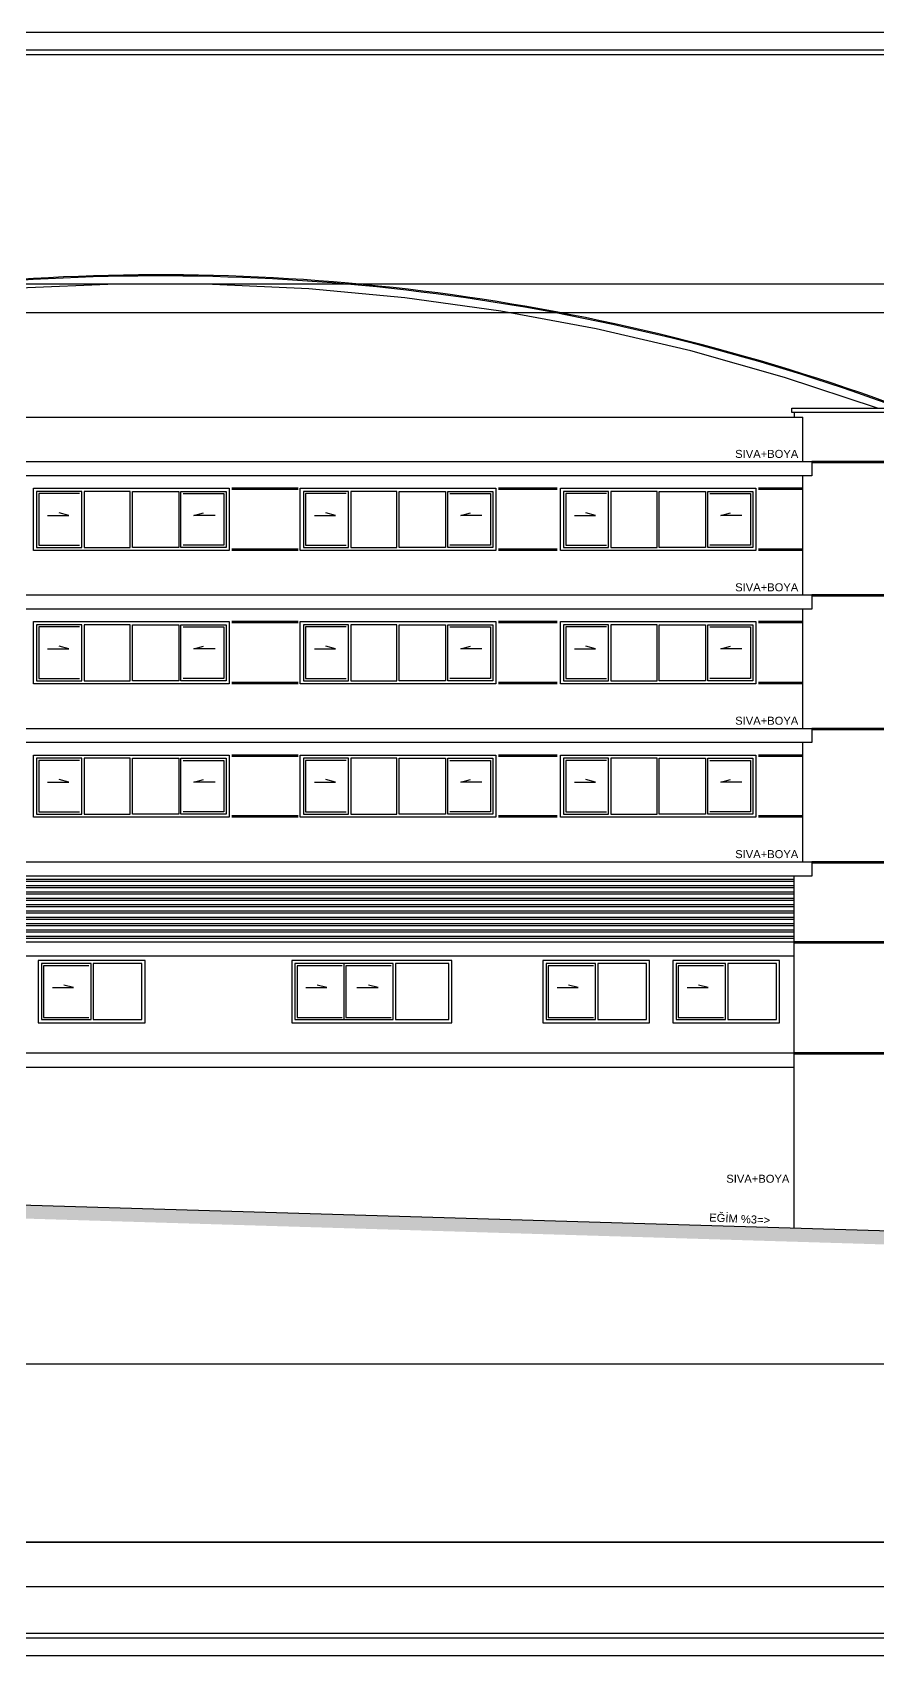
# Model space of a CAD drawing. Header units: millimetres. Extents: x 43168.9 to 43194.6, y -25545.1 to -25543.4.
# Drawn here: x 43192.98 to 43193.74, y -25544.97 to -25543.51 of the extents above; entities that cross this region are included whole.
import ezdxf

# ---------------------------------------------------------------- set-up
doc = ezdxf.new("R2010")
doc.units = ezdxf.units.MM
doc.header["$LTSCALE"] = 200
doc.linetypes.add('HIDDEN2', pattern=[0.1875, 0.125, -0.0625])
doc.linetypes.add('kesit_$0$HIDDEN2', pattern=[0.1875, 0.125, -0.0625])
for name, color, linetype in [('dograma_sgh', 43, 'Continuous'), ('gor-1_sgh', 232, 'Continuous'), ('gor-2_sgh', 161, 'Continuous'), ('gor-4_sgh', 17, 'Continuous'), ('izd-alt_sgh', 8, 'HIDDEN2'), ('kesit_$0$izd-alt_sgh', 8, 'kesit_$0$HIDDEN2'), ('kot_sgh', 7, 'Continuous'), ('pafta_sgh', 11, 'Continuous'), ('tarama-cevre_sgh', 8, 'Continuous'), ('tarama-zemin_sgh', 197, 'Continuous')]:
    doc.layers.add(name, color=color, linetype=linetype)
doc.styles.add('ARIAL', font='arial.ttf')

msp = doc.modelspace()

# ---------------------------------------------------------------- hatches: boundary and pattern name
at = {"layer": 'tarama-cevre_sgh'}
h = msp.add_hatch(color=251, dxfattribs=at)
h.dxf.hatch_style = 1
h.paths.add_polyline_path([(43192.411, -25544.56), (43192.1577, -25544.56), (43192.1577, -25544.548), (43192.4112, -25544.548), (43194.2709, -25544.604), (43194.3638, -25544.604), (43194.3638, -25544.616), (43194.2707, -25544.616)])

# ---------------------------------------------------------------- linework, layer by layer
at = {"layer": 'dograma_sgh'}
for p, q in [((43192.9809, -25543.976), (43192.9809, -25543.92)), ((43192.9809, -25543.92), (43193.1569, -25543.92)), ((43193.0243, -25543.9228), (43192.9837, -25543.9228)), ((43192.9837, -25543.9228), (43192.9837, -25543.9732)), ((43193.0223, -25543.9228), (43192.9837, -25543.9228)), ((43192.9837, -25543.9228), (43192.9837, -25543.9732)), ((43193.0223, -25543.9248), (43192.9857, -25543.9248)), ((43192.9857, -25543.9248), (43192.9857, -25543.9712)), ((43193.0243, -25543.9732), (43193.0243, -25543.9228)), ((43193.0679, -25543.9228), (43193.0263, -25543.9228)), ((43193.0263, -25543.9228), (43193.0263, -25543.9732)), ((43193.0679, -25543.9732), (43193.0679, -25543.9228)), ((43193.0699, -25543.9228), (43193.1115, -25543.9228)), ((43193.0699, -25543.9732), (43193.0699, -25543.9228)), ((43193.1115, -25543.9228), (43193.1115, -25543.9732)), ((43193.1135, -25543.9228), (43193.1541, -25543.9228)), ((43193.1135, -25543.9732), (43193.1135, -25543.9228)), ((43193.1155, -25543.9228), (43193.1541, -25543.9228)), ((43193.1155, -25543.9248), (43193.1521, -25543.9248)), ((43193.1521, -25543.9248), (43193.1521, -25543.9712)), ((43193.1541, -25543.9228), (43193.1541, -25543.9732)), ((43193.1541, -25543.9228), (43193.1541, -25543.9732)), ((43193.1569, -25543.92), (43193.1569, -25543.976)), ((43193.2209, -25543.976), (43193.2209, -25543.92)), ((43193.2209, -25543.92), (43193.3969, -25543.92)), ((43193.2643, -25543.9228), (43193.2237, -25543.9228)), ((43193.2237, -25543.9228), (43193.2237, -25543.9732)), ((43193.2623, -25543.9228), (43193.2237, -25543.9228)), ((43193.2237, -25543.9228), (43193.2237, -25543.9732)), ((43193.2623, -25543.9248), (43193.2257, -25543.9248)), ((43193.2257, -25543.9248), (43193.2257, -25543.9712)), ((43193.2643, -25543.9732), (43193.2643, -25543.9228)), ((43193.3079, -25543.9228), (43193.2663, -25543.9228)), ((43193.2663, -25543.9228), (43193.2663, -25543.9732)), ((43193.3079, -25543.9732), (43193.3079, -25543.9228)), ((43193.3099, -25543.9228), (43193.3515, -25543.9228)), ((43193.3099, -25543.9732), (43193.3099, -25543.9228)), ((43193.3515, -25543.9228), (43193.3515, -25543.9732)), ((43193.3535, -25543.9228), (43193.3941, -25543.9228)), ((43193.3535, -25543.9732), (43193.3535, -25543.9228)), ((43193.3555, -25543.9228), (43193.3941, -25543.9228)), ((43193.3555, -25543.9248), (43193.3921, -25543.9248)), ((43193.3921, -25543.9248), (43193.3921, -25543.9712)), ((43193.3941, -25543.9228), (43193.3941, -25543.9732)), ((43193.3941, -25543.9228), (43193.3941, -25543.9732)), ((43193.3969, -25543.92), (43193.3969, -25543.976)), ((43193.4549, -25543.976), (43193.4549, -25543.92)), ((43193.4549, -25543.92), (43193.6309, -25543.92)), ((43193.4983, -25543.9228), (43193.4577, -25543.9228)), ((43193.4577, -25543.9228), (43193.4577, -25543.9732)), ((43193.4963, -25543.9228), (43193.4577, -25543.9228)), ((43193.4577, -25543.9228), (43193.4577, -25543.9732)), ((43193.4963, -25543.9248), (43193.4597, -25543.9248)), ((43193.4597, -25543.9248), (43193.4597, -25543.9712)), ((43193.4983, -25543.9732), (43193.4983, -25543.9228)), ((43193.5419, -25543.9228), (43193.5003, -25543.9228)), ((43193.5003, -25543.9228), (43193.5003, -25543.9732)), ((43193.5419, -25543.9732), (43193.5419, -25543.9228)), ((43193.5439, -25543.9228), (43193.5855, -25543.9228)), ((43193.5439, -25543.9732), (43193.5439, -25543.9228)), ((43193.5855, -25543.9228), (43193.5855, -25543.9732)), ((43193.5875, -25543.9228), (43193.6281, -25543.9228)), ((43193.5875, -25543.9732), (43193.5875, -25543.9228)), ((43193.5895, -25543.9228), (43193.6281, -25543.9228)), ((43193.5895, -25543.9248), (43193.6261, -25543.9248)), ((43193.6261, -25543.9248), (43193.6261, -25543.9712)), ((43193.6281, -25543.9228), (43193.6281, -25543.9732)), ((43193.6281, -25543.9228), (43193.6281, -25543.9732)), ((43193.6309, -25543.92), (43193.6309, -25543.976)), ((43192.9936, -25543.9444), (43193.0126, -25543.9444)), ((43193.0126, -25543.9444), (43193.0039, -25543.9421)), ((43193.1252, -25543.9444), (43193.1339, -25543.9421)), ((43193.1442, -25543.9444), (43193.1252, -25543.9444)), ((43193.2336, -25543.9444), (43193.2526, -25543.9444)), ((43193.2526, -25543.9444), (43193.2439, -25543.9421)), ((43193.3652, -25543.9444), (43193.3739, -25543.9421)), ((43193.3842, -25543.9444), (43193.3652, -25543.9444)), ((43193.4676, -25543.9444), (43193.4866, -25543.9444)), ((43193.4866, -25543.9444), (43193.4779, -25543.9421)), ((43193.5992, -25543.9444), (43193.6079, -25543.9421)), ((43193.6182, -25543.9444), (43193.5992, -25543.9444)), ((43193.1569, -25543.976), (43192.9809, -25543.976)), ((43192.9837, -25543.9732), (43193.0223, -25543.9732)), ((43192.9837, -25543.9732), (43193.0223, -25543.9732)), ((43192.9857, -25543.9712), (43193.0223, -25543.9712)), ((43193.0223, -25543.9732), (43193.0243, -25543.9732)), ((43193.0263, -25543.9732), (43193.0679, -25543.9732)), ((43193.1115, -25543.9732), (43193.0699, -25543.9732)), ((43193.1155, -25543.9732), (43193.1135, -25543.9732)), ((43193.1521, -25543.9712), (43193.1155, -25543.9712)), ((43193.1541, -25543.9732), (43193.1155, -25543.9732)), ((43193.1541, -25543.9732), (43193.1155, -25543.9732)), ((43193.3969, -25543.976), (43193.2209, -25543.976)), ((43193.2237, -25543.9732), (43193.2623, -25543.9732)), ((43193.2237, -25543.9732), (43193.2623, -25543.9732)), ((43193.2257, -25543.9712), (43193.2623, -25543.9712)), ((43193.2623, -25543.9732), (43193.2643, -25543.9732)), ((43193.2663, -25543.9732), (43193.3079, -25543.9732)), ((43193.3515, -25543.9732), (43193.3099, -25543.9732)), ((43193.3555, -25543.9732), (43193.3535, -25543.9732)), ((43193.3921, -25543.9712), (43193.3555, -25543.9712)), ((43193.3941, -25543.9732), (43193.3555, -25543.9732)), ((43193.3941, -25543.9732), (43193.3555, -25543.9732)), ((43193.6309, -25543.976), (43193.4549, -25543.976)), ((43193.4577, -25543.9732), (43193.4963, -25543.9732)), ((43193.4577, -25543.9732), (43193.4963, -25543.9732)), ((43193.4597, -25543.9712), (43193.4963, -25543.9712)), ((43193.4963, -25543.9732), (43193.4983, -25543.9732)), ((43193.5003, -25543.9732), (43193.5419, -25543.9732)), ((43193.5855, -25543.9732), (43193.5439, -25543.9732)), ((43193.5895, -25543.9732), (43193.5875, -25543.9732)), ((43193.6261, -25543.9712), (43193.5895, -25543.9712)), ((43193.6281, -25543.9732), (43193.5895, -25543.9732)), ((43193.6281, -25543.9732), (43193.5895, -25543.9732)), ((43192.9809, -25544.096), (43192.9809, -25544.04)), ((43192.9809, -25544.04), (43193.1569, -25544.04)), ((43193.0243, -25544.0428), (43192.9837, -25544.0428)), ((43192.9837, -25544.0428), (43192.9837, -25544.0932)), ((43193.0223, -25544.0428), (43192.9837, -25544.0428)), ((43192.9837, -25544.0428), (43192.9837, -25544.0932)), ((43193.0243, -25544.0932), (43193.0243, -25544.0428)), ((43193.0679, -25544.0428), (43193.0263, -25544.0428)), ((43193.0263, -25544.0428), (43193.0263, -25544.0932)), ((43193.0679, -25544.0932), (43193.0679, -25544.0428)), ((43193.0699, -25544.0428), (43193.1115, -25544.0428)), ((43193.0699, -25544.0932), (43193.0699, -25544.0428)), ((43193.1115, -25544.0428), (43193.1115, -25544.0932)), ((43193.1135, -25544.0428), (43193.1541, -25544.0428)), ((43193.1135, -25544.0932), (43193.1135, -25544.0428)), ((43193.1155, -25544.0428), (43193.1541, -25544.0428)), ((43193.1541, -25544.0428), (43193.1541, -25544.0932)), ((43193.1541, -25544.0428), (43193.1541, -25544.0932)), ((43193.1569, -25544.04), (43193.1569, -25544.096)), ((43193.2209, -25544.096), (43193.2209, -25544.04)), ((43193.2209, -25544.04), (43193.3969, -25544.04)), ((43193.2643, -25544.0428), (43193.2237, -25544.0428)), ((43193.2237, -25544.0428), (43193.2237, -25544.0932)), ((43193.2623, -25544.0428), (43193.2237, -25544.0428)), ((43193.2237, -25544.0428), (43193.2237, -25544.0932)), ((43193.2643, -25544.0932), (43193.2643, -25544.0428)), ((43193.3079, -25544.0428), (43193.2663, -25544.0428)), ((43193.2663, -25544.0428), (43193.2663, -25544.0932)), ((43193.3079, -25544.0932), (43193.3079, -25544.0428)), ((43193.3099, -25544.0428), (43193.3515, -25544.0428)), ((43193.3099, -25544.0932), (43193.3099, -25544.0428)), ((43193.3515, -25544.0428), (43193.3515, -25544.0932)), ((43193.3535, -25544.0428), (43193.3941, -25544.0428)), ((43193.3535, -25544.0932), (43193.3535, -25544.0428)), ((43193.3555, -25544.0428), (43193.3941, -25544.0428)), ((43193.3941, -25544.0428), (43193.3941, -25544.0932)), ((43193.3941, -25544.0428), (43193.3941, -25544.0932)), ((43193.3969, -25544.04), (43193.3969, -25544.096)), ((43193.4549, -25544.096), (43193.4549, -25544.04)), ((43193.4549, -25544.04), (43193.6309, -25544.04)), ((43193.4983, -25544.0428), (43193.4577, -25544.0428)), ((43193.4577, -25544.0428), (43193.4577, -25544.0932)), ((43193.4963, -25544.0428), (43193.4577, -25544.0428)), ((43193.4577, -25544.0428), (43193.4577, -25544.0932)), ((43193.4983, -25544.0932), (43193.4983, -25544.0428)), ((43193.5419, -25544.0428), (43193.5003, -25544.0428)), ((43193.5003, -25544.0428), (43193.5003, -25544.0932)), ((43193.5419, -25544.0932), (43193.5419, -25544.0428)), ((43193.5439, -25544.0428), (43193.5855, -25544.0428)), ((43193.5439, -25544.0932), (43193.5439, -25544.0428)), ((43193.5855, -25544.0428), (43193.5855, -25544.0932)), ((43193.5875, -25544.0428), (43193.6281, -25544.0428)), ((43193.5875, -25544.0932), (43193.5875, -25544.0428)), ((43193.5895, -25544.0428), (43193.6281, -25544.0428)), ((43193.6281, -25544.0428), (43193.6281, -25544.0932)), ((43193.6281, -25544.0428), (43193.6281, -25544.0932)), ((43193.6309, -25544.04), (43193.6309, -25544.096)), ((43193.0223, -25544.0448), (43192.9857, -25544.0448)), ((43192.9857, -25544.0448), (43192.9857, -25544.0912)), ((43193.1155, -25544.0448), (43193.1521, -25544.0448)), ((43193.1521, -25544.0448), (43193.1521, -25544.0912)), ((43193.2623, -25544.0448), (43193.2257, -25544.0448)), ((43193.2257, -25544.0448), (43193.2257, -25544.0912)), ((43193.3555, -25544.0448), (43193.3921, -25544.0448)), ((43193.3921, -25544.0448), (43193.3921, -25544.0912)), ((43193.4963, -25544.0448), (43193.4597, -25544.0448)), ((43193.4597, -25544.0448), (43193.4597, -25544.0912)), ((43193.5895, -25544.0448), (43193.6261, -25544.0448)), ((43193.6261, -25544.0448), (43193.6261, -25544.0912)), ((43192.9936, -25544.0644), (43193.0126, -25544.0644)), ((43193.0126, -25544.0644), (43193.0039, -25544.0621)), ((43193.1252, -25544.0644), (43193.1339, -25544.0621)), ((43193.1442, -25544.0644), (43193.1252, -25544.0644)), ((43193.2336, -25544.0644), (43193.2526, -25544.0644)), ((43193.2526, -25544.0644), (43193.2439, -25544.0621)), ((43193.3652, -25544.0644), (43193.3739, -25544.0621)), ((43193.3842, -25544.0644), (43193.3652, -25544.0644)), ((43193.4676, -25544.0644), (43193.4866, -25544.0644)), ((43193.4866, -25544.0644), (43193.4779, -25544.0621)), ((43193.5992, -25544.0644), (43193.6079, -25544.0621)), ((43193.6182, -25544.0644), (43193.5992, -25544.0644)), ((43193.1569, -25544.096), (43192.9809, -25544.096)), ((43192.9837, -25544.0932), (43193.0223, -25544.0932)), ((43192.9837, -25544.0932), (43193.0223, -25544.0932)), ((43192.9857, -25544.0912), (43193.0223, -25544.0912)), ((43193.0223, -25544.0932), (43193.0243, -25544.0932)), ((43193.0263, -25544.0932), (43193.0679, -25544.0932)), ((43193.1115, -25544.0932), (43193.0699, -25544.0932)), ((43193.1155, -25544.0932), (43193.1135, -25544.0932)), ((43193.1521, -25544.0912), (43193.1155, -25544.0912)), ((43193.1541, -25544.0932), (43193.1155, -25544.0932)), ((43193.1541, -25544.0932), (43193.1155, -25544.0932)), ((43193.3969, -25544.096), (43193.2209, -25544.096)), ((43193.2237, -25544.0932), (43193.2623, -25544.0932)), ((43193.2237, -25544.0932), (43193.2623, -25544.0932)), ((43193.2257, -25544.0912), (43193.2623, -25544.0912)), ((43193.2623, -25544.0932), (43193.2643, -25544.0932)), ((43193.2663, -25544.0932), (43193.3079, -25544.0932)), ((43193.3515, -25544.0932), (43193.3099, -25544.0932)), ((43193.3555, -25544.0932), (43193.3535, -25544.0932)), ((43193.3921, -25544.0912), (43193.3555, -25544.0912)), ((43193.3941, -25544.0932), (43193.3555, -25544.0932)), ((43193.3941, -25544.0932), (43193.3555, -25544.0932)), ((43193.6309, -25544.096), (43193.4549, -25544.096)), ((43193.4577, -25544.0932), (43193.4963, -25544.0932)), ((43193.4577, -25544.0932), (43193.4963, -25544.0932)), ((43193.4597, -25544.0912), (43193.4963, -25544.0912)), ((43193.4963, -25544.0932), (43193.4983, -25544.0932)), ((43193.5003, -25544.0932), (43193.5419, -25544.0932)), ((43193.5855, -25544.0932), (43193.5439, -25544.0932)), ((43193.5895, -25544.0932), (43193.5875, -25544.0932)), ((43193.6261, -25544.0912), (43193.5895, -25544.0912)), ((43193.6281, -25544.0932), (43193.5895, -25544.0932)), ((43193.6281, -25544.0932), (43193.5895, -25544.0932)), ((43192.9809, -25544.216), (43192.9809, -25544.16)), ((43192.9809, -25544.16), (43193.1569, -25544.16)), ((43193.0243, -25544.1628), (43192.9837, -25544.1628)), ((43192.9837, -25544.1628), (43192.9837, -25544.2132)), ((43193.0223, -25544.1628), (43192.9837, -25544.1628)), ((43192.9837, -25544.1628), (43192.9837, -25544.2132)), ((43193.0223, -25544.1648), (43192.9857, -25544.1648)), ((43192.9857, -25544.1648), (43192.9857, -25544.2112)), ((43193.0243, -25544.2132), (43193.0243, -25544.1628)), ((43193.0679, -25544.1628), (43193.0263, -25544.1628)), ((43193.0263, -25544.1628), (43193.0263, -25544.2132)), ((43193.0679, -25544.2132), (43193.0679, -25544.1628)), ((43193.0699, -25544.1628), (43193.1115, -25544.1628)), ((43193.0699, -25544.2132), (43193.0699, -25544.1628)), ((43193.1115, -25544.1628), (43193.1115, -25544.2132)), ((43193.1135, -25544.1628), (43193.1541, -25544.1628)), ((43193.1135, -25544.2132), (43193.1135, -25544.1628)), ((43193.1155, -25544.1628), (43193.1541, -25544.1628)), ((43193.1155, -25544.1648), (43193.1521, -25544.1648)), ((43193.1521, -25544.1648), (43193.1521, -25544.2112)), ((43193.1541, -25544.1628), (43193.1541, -25544.2132)), ((43193.1541, -25544.1628), (43193.1541, -25544.2132)), ((43193.1569, -25544.16), (43193.1569, -25544.216)), ((43193.2209, -25544.216), (43193.2209, -25544.16)), ((43193.2209, -25544.16), (43193.3969, -25544.16)), ((43193.2643, -25544.1628), (43193.2237, -25544.1628)), ((43193.2237, -25544.1628), (43193.2237, -25544.2132)), ((43193.2623, -25544.1628), (43193.2237, -25544.1628)), ((43193.2237, -25544.1628), (43193.2237, -25544.2132)), ((43193.2623, -25544.1648), (43193.2257, -25544.1648)), ((43193.2257, -25544.1648), (43193.2257, -25544.2112)), ((43193.2643, -25544.2132), (43193.2643, -25544.1628)), ((43193.3079, -25544.1628), (43193.2663, -25544.1628)), ((43193.2663, -25544.1628), (43193.2663, -25544.2132)), ((43193.3079, -25544.2132), (43193.3079, -25544.1628)), ((43193.3099, -25544.1628), (43193.3515, -25544.1628)), ((43193.3099, -25544.2132), (43193.3099, -25544.1628)), ((43193.3515, -25544.1628), (43193.3515, -25544.2132)), ((43193.3535, -25544.1628), (43193.3941, -25544.1628)), ((43193.3535, -25544.2132), (43193.3535, -25544.1628)), ((43193.3555, -25544.1628), (43193.3941, -25544.1628)), ((43193.3555, -25544.1648), (43193.3921, -25544.1648)), ((43193.3921, -25544.1648), (43193.3921, -25544.2112)), ((43193.3941, -25544.1628), (43193.3941, -25544.2132)), ((43193.3941, -25544.1628), (43193.3941, -25544.2132)), ((43193.3969, -25544.16), (43193.3969, -25544.216)), ((43193.4549, -25544.216), (43193.4549, -25544.16)), ((43193.4549, -25544.16), (43193.6309, -25544.16)), ((43193.4983, -25544.1628), (43193.4577, -25544.1628)), ((43193.4577, -25544.1628), (43193.4577, -25544.2132)), ((43193.4963, -25544.1628), (43193.4577, -25544.1628)), ((43193.4577, -25544.1628), (43193.4577, -25544.2132)), ((43193.4963, -25544.1648), (43193.4597, -25544.1648)), ((43193.4597, -25544.1648), (43193.4597, -25544.2112)), ((43193.4983, -25544.2132), (43193.4983, -25544.1628)), ((43193.5419, -25544.1628), (43193.5003, -25544.1628)), ((43193.5003, -25544.1628), (43193.5003, -25544.2132)), ((43193.5419, -25544.2132), (43193.5419, -25544.1628)), ((43193.5439, -25544.1628), (43193.5855, -25544.1628)), ((43193.5439, -25544.2132), (43193.5439, -25544.1628)), ((43193.5855, -25544.1628), (43193.5855, -25544.2132)), ((43193.5875, -25544.1628), (43193.6281, -25544.1628)), ((43193.5875, -25544.2132), (43193.5875, -25544.1628)), ((43193.5895, -25544.1628), (43193.6281, -25544.1628)), ((43193.5895, -25544.1648), (43193.6261, -25544.1648)), ((43193.6261, -25544.1648), (43193.6261, -25544.2112)), ((43193.6281, -25544.1628), (43193.6281, -25544.2132)), ((43193.6281, -25544.1628), (43193.6281, -25544.2132)), ((43193.6309, -25544.16), (43193.6309, -25544.216)), ((43192.9936, -25544.1844), (43193.0126, -25544.1844)), ((43193.0126, -25544.1844), (43193.0039, -25544.1821)), ((43193.1252, -25544.1844), (43193.1339, -25544.1821)), ((43193.1442, -25544.1844), (43193.1252, -25544.1844)), ((43193.2336, -25544.1844), (43193.2526, -25544.1844)), ((43193.2526, -25544.1844), (43193.2439, -25544.1821)), ((43193.3652, -25544.1844), (43193.3739, -25544.1821)), ((43193.3842, -25544.1844), (43193.3652, -25544.1844)), ((43193.4676, -25544.1844), (43193.4866, -25544.1844)), ((43193.4866, -25544.1844), (43193.4779, -25544.1821)), ((43193.5992, -25544.1844), (43193.6079, -25544.1821)), ((43193.6182, -25544.1844), (43193.5992, -25544.1844)), ((43193.1569, -25544.216), (43192.9809, -25544.216)), ((43192.9837, -25544.2132), (43193.0223, -25544.2132)), ((43192.9837, -25544.2132), (43193.0223, -25544.2132)), ((43192.9857, -25544.2112), (43193.0223, -25544.2112)), ((43193.0223, -25544.2132), (43193.0243, -25544.2132)), ((43193.0263, -25544.2132), (43193.0679, -25544.2132)), ((43193.1115, -25544.2132), (43193.0699, -25544.2132)), ((43193.1155, -25544.2132), (43193.1135, -25544.2132)), ((43193.1521, -25544.2112), (43193.1155, -25544.2112)), ((43193.1541, -25544.2132), (43193.1155, -25544.2132)), ((43193.1541, -25544.2132), (43193.1155, -25544.2132)), ((43193.3969, -25544.216), (43193.2209, -25544.216)), ((43193.2237, -25544.2132), (43193.2623, -25544.2132)), ((43193.2237, -25544.2132), (43193.2623, -25544.2132)), ((43193.2257, -25544.2112), (43193.2623, -25544.2112)), ((43193.2623, -25544.2132), (43193.2643, -25544.2132)), ((43193.2663, -25544.2132), (43193.3079, -25544.2132)), ((43193.3515, -25544.2132), (43193.3099, -25544.2132)), ((43193.3555, -25544.2132), (43193.3535, -25544.2132)), ((43193.3921, -25544.2112), (43193.3555, -25544.2112)), ((43193.3941, -25544.2132), (43193.3555, -25544.2132)), ((43193.3941, -25544.2132), (43193.3555, -25544.2132)), ((43193.6309, -25544.216), (43193.4549, -25544.216)), ((43193.4577, -25544.2132), (43193.4963, -25544.2132)), ((43193.4577, -25544.2132), (43193.4963, -25544.2132)), ((43193.4597, -25544.2112), (43193.4963, -25544.2112)), ((43193.4963, -25544.2132), (43193.4983, -25544.2132)), ((43193.5003, -25544.2132), (43193.5419, -25544.2132)), ((43193.5855, -25544.2132), (43193.5439, -25544.2132)), ((43193.5895, -25544.2132), (43193.5875, -25544.2132)), ((43193.6261, -25544.2112), (43193.5895, -25544.2112)), ((43193.6281, -25544.2132), (43193.5895, -25544.2132)), ((43193.6281, -25544.2132), (43193.5895, -25544.2132)), ((43193.0812, -25544.3448), (43192.9852, -25544.3448)), ((43192.9852, -25544.3448), (43192.9852, -25544.4008)), ((43193.0326, -25544.3476), (43192.988, -25544.3476)), ((43192.988, -25544.3476), (43192.988, -25544.398)), ((43193.0306, -25544.3476), (43192.988, -25544.3476)), ((43192.988, -25544.3476), (43192.988, -25544.398)), ((43193.0306, -25544.3496), (43192.99, -25544.3496)), ((43192.99, -25544.3496), (43192.99, -25544.396)), ((43193.0326, -25544.398), (43193.0326, -25544.3476)), ((43193.0784, -25544.3476), (43193.0346, -25544.3476)), ((43193.0346, -25544.3476), (43193.0346, -25544.398)), ((43193.0784, -25544.398), (43193.0784, -25544.3476)), ((43193.0812, -25544.4008), (43193.0812, -25544.3448)), ((43193.3572, -25544.3448), (43193.2132, -25544.3448)), ((43193.2132, -25544.3448), (43193.2132, -25544.4008)), ((43193.3046, -25544.3476), (43193.216, -25544.3476)), ((43193.216, -25544.3476), (43193.216, -25544.398)), ((43193.2586, -25544.3476), (43193.216, -25544.3476)), ((43193.216, -25544.3476), (43193.216, -25544.398)), ((43193.2586, -25544.3496), (43193.218, -25544.3496)), ((43193.218, -25544.3496), (43193.218, -25544.396)), ((43193.26, -25544.3476), (43193.26, -25544.398)), ((43193.3026, -25544.3496), (43193.262, -25544.3496)), ((43193.262, -25544.3496), (43193.262, -25544.396)), ((43193.3046, -25544.398), (43193.3046, -25544.3476)), ((43193.3544, -25544.3476), (43193.3066, -25544.3476)), ((43193.3066, -25544.3476), (43193.3066, -25544.398)), ((43193.3544, -25544.398), (43193.3544, -25544.3476)), ((43193.3572, -25544.4008), (43193.3572, -25544.3448)), ((43193.5352, -25544.3448), (43193.4392, -25544.3448)), ((43193.4392, -25544.3448), (43193.4392, -25544.4008)), ((43193.4866, -25544.3476), (43193.442, -25544.3476)), ((43193.442, -25544.3476), (43193.442, -25544.398)), ((43193.4846, -25544.3476), (43193.442, -25544.3476)), ((43193.442, -25544.3476), (43193.442, -25544.398)), ((43193.4846, -25544.3496), (43193.444, -25544.3496)), ((43193.444, -25544.3496), (43193.444, -25544.396)), ((43193.4866, -25544.398), (43193.4866, -25544.3476)), ((43193.5324, -25544.3476), (43193.4886, -25544.3476)), ((43193.4886, -25544.3476), (43193.4886, -25544.398)), ((43193.5324, -25544.398), (43193.5324, -25544.3476)), ((43193.5352, -25544.4008), (43193.5352, -25544.3448)), ((43193.6522, -25544.3448), (43193.5562, -25544.3448)), ((43193.5562, -25544.3448), (43193.5562, -25544.4008)), ((43193.6036, -25544.3476), (43193.559, -25544.3476)), ((43193.559, -25544.3476), (43193.559, -25544.398)), ((43193.6016, -25544.3476), (43193.559, -25544.3476)), ((43193.559, -25544.3476), (43193.559, -25544.398)), ((43193.6016, -25544.3496), (43193.561, -25544.3496)), ((43193.561, -25544.3496), (43193.561, -25544.396)), ((43193.6036, -25544.398), (43193.6036, -25544.3476)), ((43193.6494, -25544.3476), (43193.6056, -25544.3476)), ((43193.6056, -25544.3476), (43193.6056, -25544.398)), ((43193.6494, -25544.398), (43193.6494, -25544.3476)), ((43193.6522, -25544.4008), (43193.6522, -25544.3448)), ((43192.9979, -25544.3692), (43193.0169, -25544.3692)), ((43193.0169, -25544.3692), (43193.0082, -25544.3669)), ((43193.2259, -25544.3692), (43193.2449, -25544.3692)), ((43193.2449, -25544.3692), (43193.2362, -25544.3669)), ((43193.2719, -25544.3692), (43193.2909, -25544.3692)), ((43193.2909, -25544.3692), (43193.2822, -25544.3669)), ((43193.4519, -25544.3692), (43193.4709, -25544.3692)), ((43193.4709, -25544.3692), (43193.4622, -25544.3669)), ((43193.5689, -25544.3692), (43193.5879, -25544.3692)), ((43193.5879, -25544.3692), (43193.5792, -25544.3669)), ((43192.9852, -25544.4008), (43193.0812, -25544.4008)), ((43192.988, -25544.398), (43193.0306, -25544.398)), ((43192.988, -25544.398), (43193.0306, -25544.398)), ((43192.99, -25544.396), (43193.0306, -25544.396)), ((43193.0306, -25544.398), (43193.0326, -25544.398)), ((43193.0346, -25544.398), (43193.0784, -25544.398)), ((43193.2132, -25544.4008), (43193.3572, -25544.4008)), ((43193.216, -25544.398), (43193.2586, -25544.398)), ((43193.216, -25544.398), (43193.2586, -25544.398)), ((43193.218, -25544.396), (43193.2586, -25544.396)), ((43193.2586, -25544.398), (43193.3046, -25544.398)), ((43193.262, -25544.396), (43193.3026, -25544.396)), ((43193.3066, -25544.398), (43193.3544, -25544.398)), ((43193.4392, -25544.4008), (43193.5352, -25544.4008)), ((43193.442, -25544.398), (43193.4846, -25544.398)), ((43193.442, -25544.398), (43193.4846, -25544.398)), ((43193.444, -25544.396), (43193.4846, -25544.396)), ((43193.4846, -25544.398), (43193.4866, -25544.398)), ((43193.4886, -25544.398), (43193.5324, -25544.398)), ((43193.5562, -25544.4008), (43193.6522, -25544.4008)), ((43193.559, -25544.398), (43193.6016, -25544.398)), ((43193.559, -25544.398), (43193.6016, -25544.398)), ((43193.561, -25544.396), (43193.6016, -25544.396)), ((43193.6016, -25544.398), (43193.6036, -25544.398)), ((43193.6056, -25544.398), (43193.6494, -25544.398))]:
    msp.add_line(p, q, dxfattribs=at)
at = {"layer": 'gor-1_sgh'}
for p, q in [((43192.4512, -25543.896), (43193.6812, -25543.896)), ((43193.6812, -25543.896), (43193.6812, -25543.9088)), ((43193.6812, -25543.9088), (43192.4512, -25543.9088)), ((43192.4512, -25544.016), (43193.6812, -25544.016)), ((43193.6812, -25544.016), (43193.6812, -25544.0288)), ((43193.6812, -25544.0288), (43192.4512, -25544.0288)), ((43192.4512, -25544.136), (43193.6812, -25544.136)), ((43193.6812, -25544.136), (43193.6812, -25544.1488)), ((43193.6812, -25544.1488), (43192.4512, -25544.1488)), ((43192.4512, -25544.256), (43193.6812, -25544.256)), ((43193.6812, -25544.256), (43193.6812, -25544.2688)), ((43193.6812, -25544.2688), (43192.4512, -25544.2688)), ((43192.4032, -25544.328), (43193.6652, -25544.328)), ((43193.6652, -25544.3408), (43192.4032, -25544.3408)), ((43194.2709, -25544.604), (43192.4112, -25544.548))]:
    msp.add_line(p, q, dxfattribs=at)
at = {"layer": 'gor-2_sgh'}
for p, q in [((43193.6632, -25543.848), (43193.8392, -25543.848)), ((43193.6632, -25543.852), (43193.6632, -25543.848)), ((43193.8392, -25543.852), (43193.6632, -25543.852)), ((43193.6652, -25543.852), (43193.6652, -25543.856)), ((43192.4592, -25543.856), (43193.6732, -25543.856)), ((43192.4592, -25543.856), (43193.5491, -25543.856)), ((43193.6732, -25543.896), (43193.6732, -25543.856)), ((43193.6732, -25544.016), (43193.6732, -25543.9088)), ((43193.6732, -25544.136), (43193.6732, -25544.0288)), ((43193.6732, -25544.256), (43193.6732, -25544.1488)), ((43193.6652, -25544.5858), (43193.6652, -25544.2688)), ((43192.5312, -25544.4408), (43193.6652, -25544.4408))]:
    msp.add_line(p, q, dxfattribs=at)
for radius, start, end in [(1.9264, 69.6701, 95.3919), (1.9254, 69.7506, 95.3947)]:
    msp.add_arc((43193.0942, -25545.6544), radius, start, end, dxfattribs=at)
at = {"layer": 'gor-4_sgh'}
for p, q in [((43193.8372, -25543.896), (43193.6812, -25543.896)), ((43193.8372, -25543.8972), (43193.6812, -25543.8972)), ((43193.2189, -25543.92), (43193.1592, -25543.92)), ((43193.2189, -25543.9212), (43193.1592, -25543.9212)), ((43193.4519, -25543.92), (43193.3992, -25543.92)), ((43193.4519, -25543.9212), (43193.3992, -25543.9212)), ((43193.6732, -25543.92), (43193.6332, -25543.92)), ((43193.6732, -25543.9212), (43193.6332, -25543.9212)), ((43193.2189, -25543.9748), (43193.1592, -25543.9748)), ((43193.2189, -25543.976), (43193.1592, -25543.976)), ((43193.4519, -25543.9748), (43193.3992, -25543.9748)), ((43193.4519, -25543.976), (43193.3992, -25543.976)), ((43193.6732, -25543.9748), (43193.6332, -25543.9748)), ((43193.6732, -25543.976), (43193.6332, -25543.976)), ((43193.8372, -25544.016), (43193.6812, -25544.016)), ((43193.8372, -25544.0172), (43193.6812, -25544.0172)), ((43193.2189, -25544.04), (43193.1592, -25544.04)), ((43193.2189, -25544.0412), (43193.1592, -25544.0412)), ((43193.4519, -25544.04), (43193.3992, -25544.04)), ((43193.4519, -25544.0412), (43193.3992, -25544.0412)), ((43193.6732, -25544.04), (43193.6332, -25544.04)), ((43193.6732, -25544.0412), (43193.6332, -25544.0412)), ((43193.2189, -25544.0948), (43193.1592, -25544.0948)), ((43193.2189, -25544.096), (43193.1592, -25544.096)), ((43193.4519, -25544.0948), (43193.3992, -25544.0948)), ((43193.4519, -25544.096), (43193.3992, -25544.096)), ((43193.6732, -25544.0948), (43193.6332, -25544.0948)), ((43193.6732, -25544.096), (43193.6332, -25544.096)), ((43193.8372, -25544.136), (43193.6812, -25544.136)), ((43193.8372, -25544.1372), (43193.6812, -25544.1372)), ((43193.2189, -25544.16), (43193.1592, -25544.16)), ((43193.2189, -25544.1612), (43193.1592, -25544.1612)), ((43193.4519, -25544.16), (43193.3992, -25544.16)), ((43193.4519, -25544.1612), (43193.3992, -25544.1612)), ((43193.6732, -25544.16), (43193.6332, -25544.16)), ((43193.6732, -25544.1612), (43193.6332, -25544.1612)), ((43193.2189, -25544.2148), (43193.1592, -25544.2148)), ((43193.2189, -25544.216), (43193.1592, -25544.216)), ((43193.4519, -25544.2148), (43193.3992, -25544.2148)), ((43193.4519, -25544.216), (43193.3992, -25544.216)), ((43193.6732, -25544.2148), (43193.6332, -25544.2148)), ((43193.6732, -25544.216), (43193.6332, -25544.216)), ((43193.8372, -25544.256), (43193.6812, -25544.256)), ((43193.8372, -25544.2572), (43193.6812, -25544.2572)), ((43193.8372, -25544.328), (43193.6652, -25544.328)), ((43193.8372, -25544.3292), (43193.6652, -25544.3292)), ((43193.8372, -25544.428), (43193.6652, -25544.428)), ((43193.8372, -25544.4292), (43193.6652, -25544.4292))]:
    msp.add_line(p, q, dxfattribs=at)
at = {"layer": 'izd-alt_sgh'}
msp.add_arc((43193.0942, -25545.6544), 1.9184, 70.3251, 112.0114, dxfattribs=at)
at = {"layer": 'kesit_$0$izd-alt_sgh'}
for p, q in [((43192.2186, -25543.736), (43193.9697, -25543.736)), ((43192.2232, -25543.762), (43193.9743, -25543.762)), ((43192.2232, -25543.896), (43193.9743, -25543.896)), ((43192.2232, -25544.016), (43193.9743, -25544.016)), ((43192.2232, -25544.136), (43193.9743, -25544.136)), ((43192.2232, -25544.256), (43193.9743, -25544.256)), ((43192.2232, -25544.328), (43193.9743, -25544.328)), ((43192.2232, -25544.428), (43193.9743, -25544.428)), ((43194.2709, -25544.708), (43192.4112, -25544.708)), ((43194.2709, -25544.868), (43192.4112, -25544.868)), ((43192.4112, -25544.868), (43194.2709, -25544.868))]:
    msp.add_line(p, q, dxfattribs=at)
at = {"layer": 'pafta_sgh'}
for p, q in [((43194.5559, -25543.51), (43185.3559, -25543.51)), ((43194.5399, -25543.526), (43185.3719, -25543.526)), ((43194.5359, -25543.53), (43185.3759, -25543.53)), ((43185.3759, -25544.908), (43194.5359, -25544.908)), ((43185.3719, -25544.954), (43194.5399, -25544.954)), ((43185.3759, -25544.95), (43194.5359, -25544.95)), ((43185.3559, -25544.97), (43194.5559, -25544.97))]:
    msp.add_line(p, q, dxfattribs=at)
at = {"layer": 'tarama-zemin_sgh'}
for p, q in [((43193.6652, -25544.2718), (43192.4112, -25544.2718)), ((43193.6652, -25544.2737), (43192.4112, -25544.2737)), ((43193.6652, -25544.2775), (43192.4112, -25544.2775)), ((43193.6652, -25544.2794), (43192.4112, -25544.2794)), ((43193.6652, -25544.2832), (43192.4112, -25544.2832)), ((43193.6652, -25544.2851), (43192.4112, -25544.2851)), ((43193.6652, -25544.2889), (43192.4112, -25544.2889)), ((43193.6652, -25544.2908), (43192.4112, -25544.2908)), ((43193.6652, -25544.2946), (43192.4112, -25544.2946)), ((43193.6652, -25544.2965), (43192.4112, -25544.2965)), ((43193.6652, -25544.3003), (43192.4112, -25544.3003)), ((43193.6652, -25544.3023), (43192.4112, -25544.3023)), ((43193.6652, -25544.3061), (43192.4112, -25544.3061)), ((43193.6652, -25544.308), (43192.4112, -25544.308)), ((43193.6652, -25544.3118), (43192.4112, -25544.3118)), ((43193.6652, -25544.3137), (43192.4112, -25544.3137)), ((43193.6652, -25544.3175), (43192.4112, -25544.3175)), ((43193.6652, -25544.3194), (43192.4112, -25544.3194)), ((43193.6652, -25544.3232), (43192.4112, -25544.3232)), ((43193.6652, -25544.3251), (43192.4112, -25544.3251))]:
    msp.add_line(p, q, dxfattribs=at)

# ---------------------------------------------------------------- texts
at = {"layer": 'kot_sgh', "style": 'ARIAL'}
for p in [(43193.6122, -25543.8927), (43193.6122, -25544.0127), (43193.6122, -25544.1327), (43193.6122, -25544.2527), (43193.6042, -25544.5447)]:
    msp.add_text('SIVA+BOYA', height=0.0072, dxfattribs=at).set_placement(p)
msp.add_text('EĞİM %%%3=>', height=0.0072, rotation=357.3717, dxfattribs=at).set_placement((43193.5887, -25544.5795))

doc.saveas('drawing.dxf')
